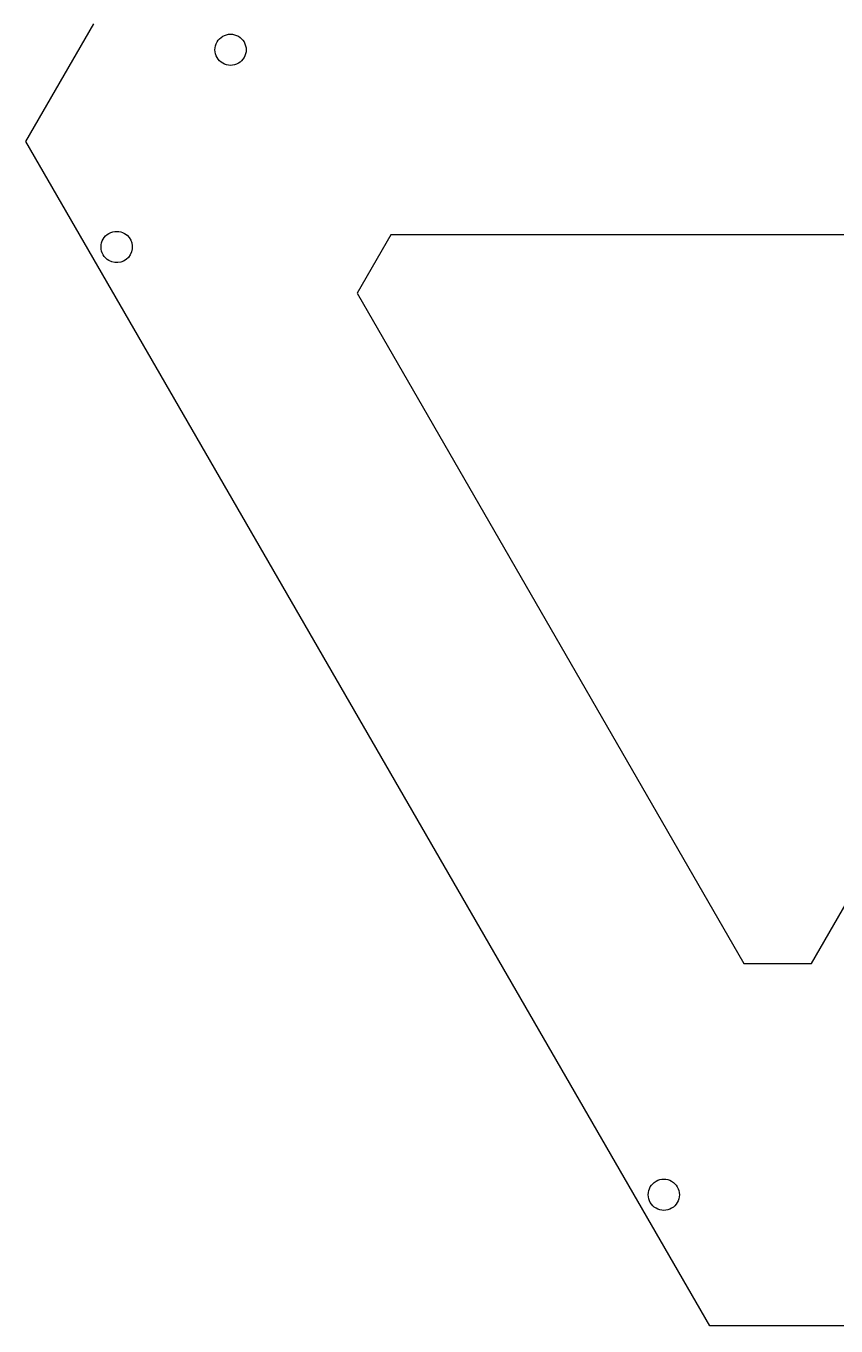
# Model space of a CAD drawing. Extents: x -29 to 538, y 574 to 910.
# Drawn here: x -28.8 to 67.3, y 587.6 to 741.8 of the extents above; entities that cross this region are included whole.
import ezdxf

# ---------------------------------------------------------------- set-up
doc = ezdxf.new("R2010")
doc.units = 0
doc.layers.get('0').update_dxf_attribs({"linetype": 'CONTINUOUS'})

msp = doc.modelspace()

# ---------------------------------------------------------------- linework, layer by layer
at = {"color": 7}
for p, q in [((-28.780978, 728.054777), (-20.730978, 741.997786)), ((-3.602787, 740.538123), (-3.602787, 740.538123)), ((52.295293, 587.626558), (-28.780978, 728.054777)), ((-17.102787, 717.155437), (-17.102787, 717.155437)), ((14.470289, 716.997788), (10.470289, 710.069585)), ((106.220297, 716.997784), (14.470289, 716.997788)), ((10.470289, 710.069585), (56.345297, 630.61175)), ((64.345294, 630.611751), (110.220294, 710.069582)), ((56.345297, 630.61175), (64.345294, 630.611751)), ((47.770287, 604.791977), (47.770287, 604.791977)), ((68.395294, 587.626557), (52.295293, 587.626558))]:
    msp.add_line(p, q, dxfattribs=at)
for points in [[(-6.377787, 738.935976), (-6.377787, 739.596917), (-6.025179, 740.207652), (-5.452787, 740.538123)], [(-5.452787, 740.538123), (-4.880395, 740.868594), (-4.175179, 740.868594), (-3.602787, 740.538123)], [(-3.602787, 740.538123), (-3.030395, 740.207652), (-2.677787, 739.596917), (-2.677787, 738.935976)], [(-5.452787, 737.333829), (-6.025179, 737.6643), (-6.377787, 738.275035), (-6.377787, 738.935976)], [(-2.677787, 738.935976), (-2.677787, 738.275035), (-3.030395, 737.6643), (-3.602787, 737.333829)], [(-3.602787, 737.333829), (-4.175179, 737.003358), (-4.880395, 737.003358), (-5.452787, 737.333829)], [(-19.877787, 715.55329), (-19.877787, 716.214231), (-19.525179, 716.824966), (-18.952787, 717.155437)], [(-18.952787, 717.155437), (-18.380395, 717.485908), (-17.675179, 717.485908), (-17.102787, 717.155437)], [(-17.102787, 717.155437), (-16.217945, 716.644573), (-15.914777, 715.513131), (-16.42564, 714.62829)], [(-18.952787, 713.951143), (-19.525179, 714.281614), (-19.877787, 714.892349), (-19.877787, 715.55329)], [(-16.42564, 714.62829), (-16.936503, 713.743449), (-18.067945, 713.44028), (-18.952787, 713.951143)], [(44.995287, 603.18983), (44.995287, 603.850771), (45.347895, 604.461506), (45.920287, 604.791977)], [(45.920287, 604.791977), (46.492679, 605.122448), (47.197895, 605.122448), (47.770287, 604.791977)], [(47.770287, 604.791977), (48.342679, 604.461506), (48.695287, 603.850771), (48.695287, 603.18983)], [(45.920287, 601.587683), (45.347895, 601.918154), (44.995287, 602.528888), (44.995287, 603.18983)], [(48.695287, 603.18983), (48.695287, 602.528888), (48.342679, 601.918154), (47.770287, 601.587683)], [(47.770287, 601.587683), (47.197895, 601.257212), (46.492679, 601.257212), (45.920287, 601.587683)]]:
    msp.add_open_spline(points, degree=3, dxfattribs=at)

doc.saveas('drawing.dxf')
